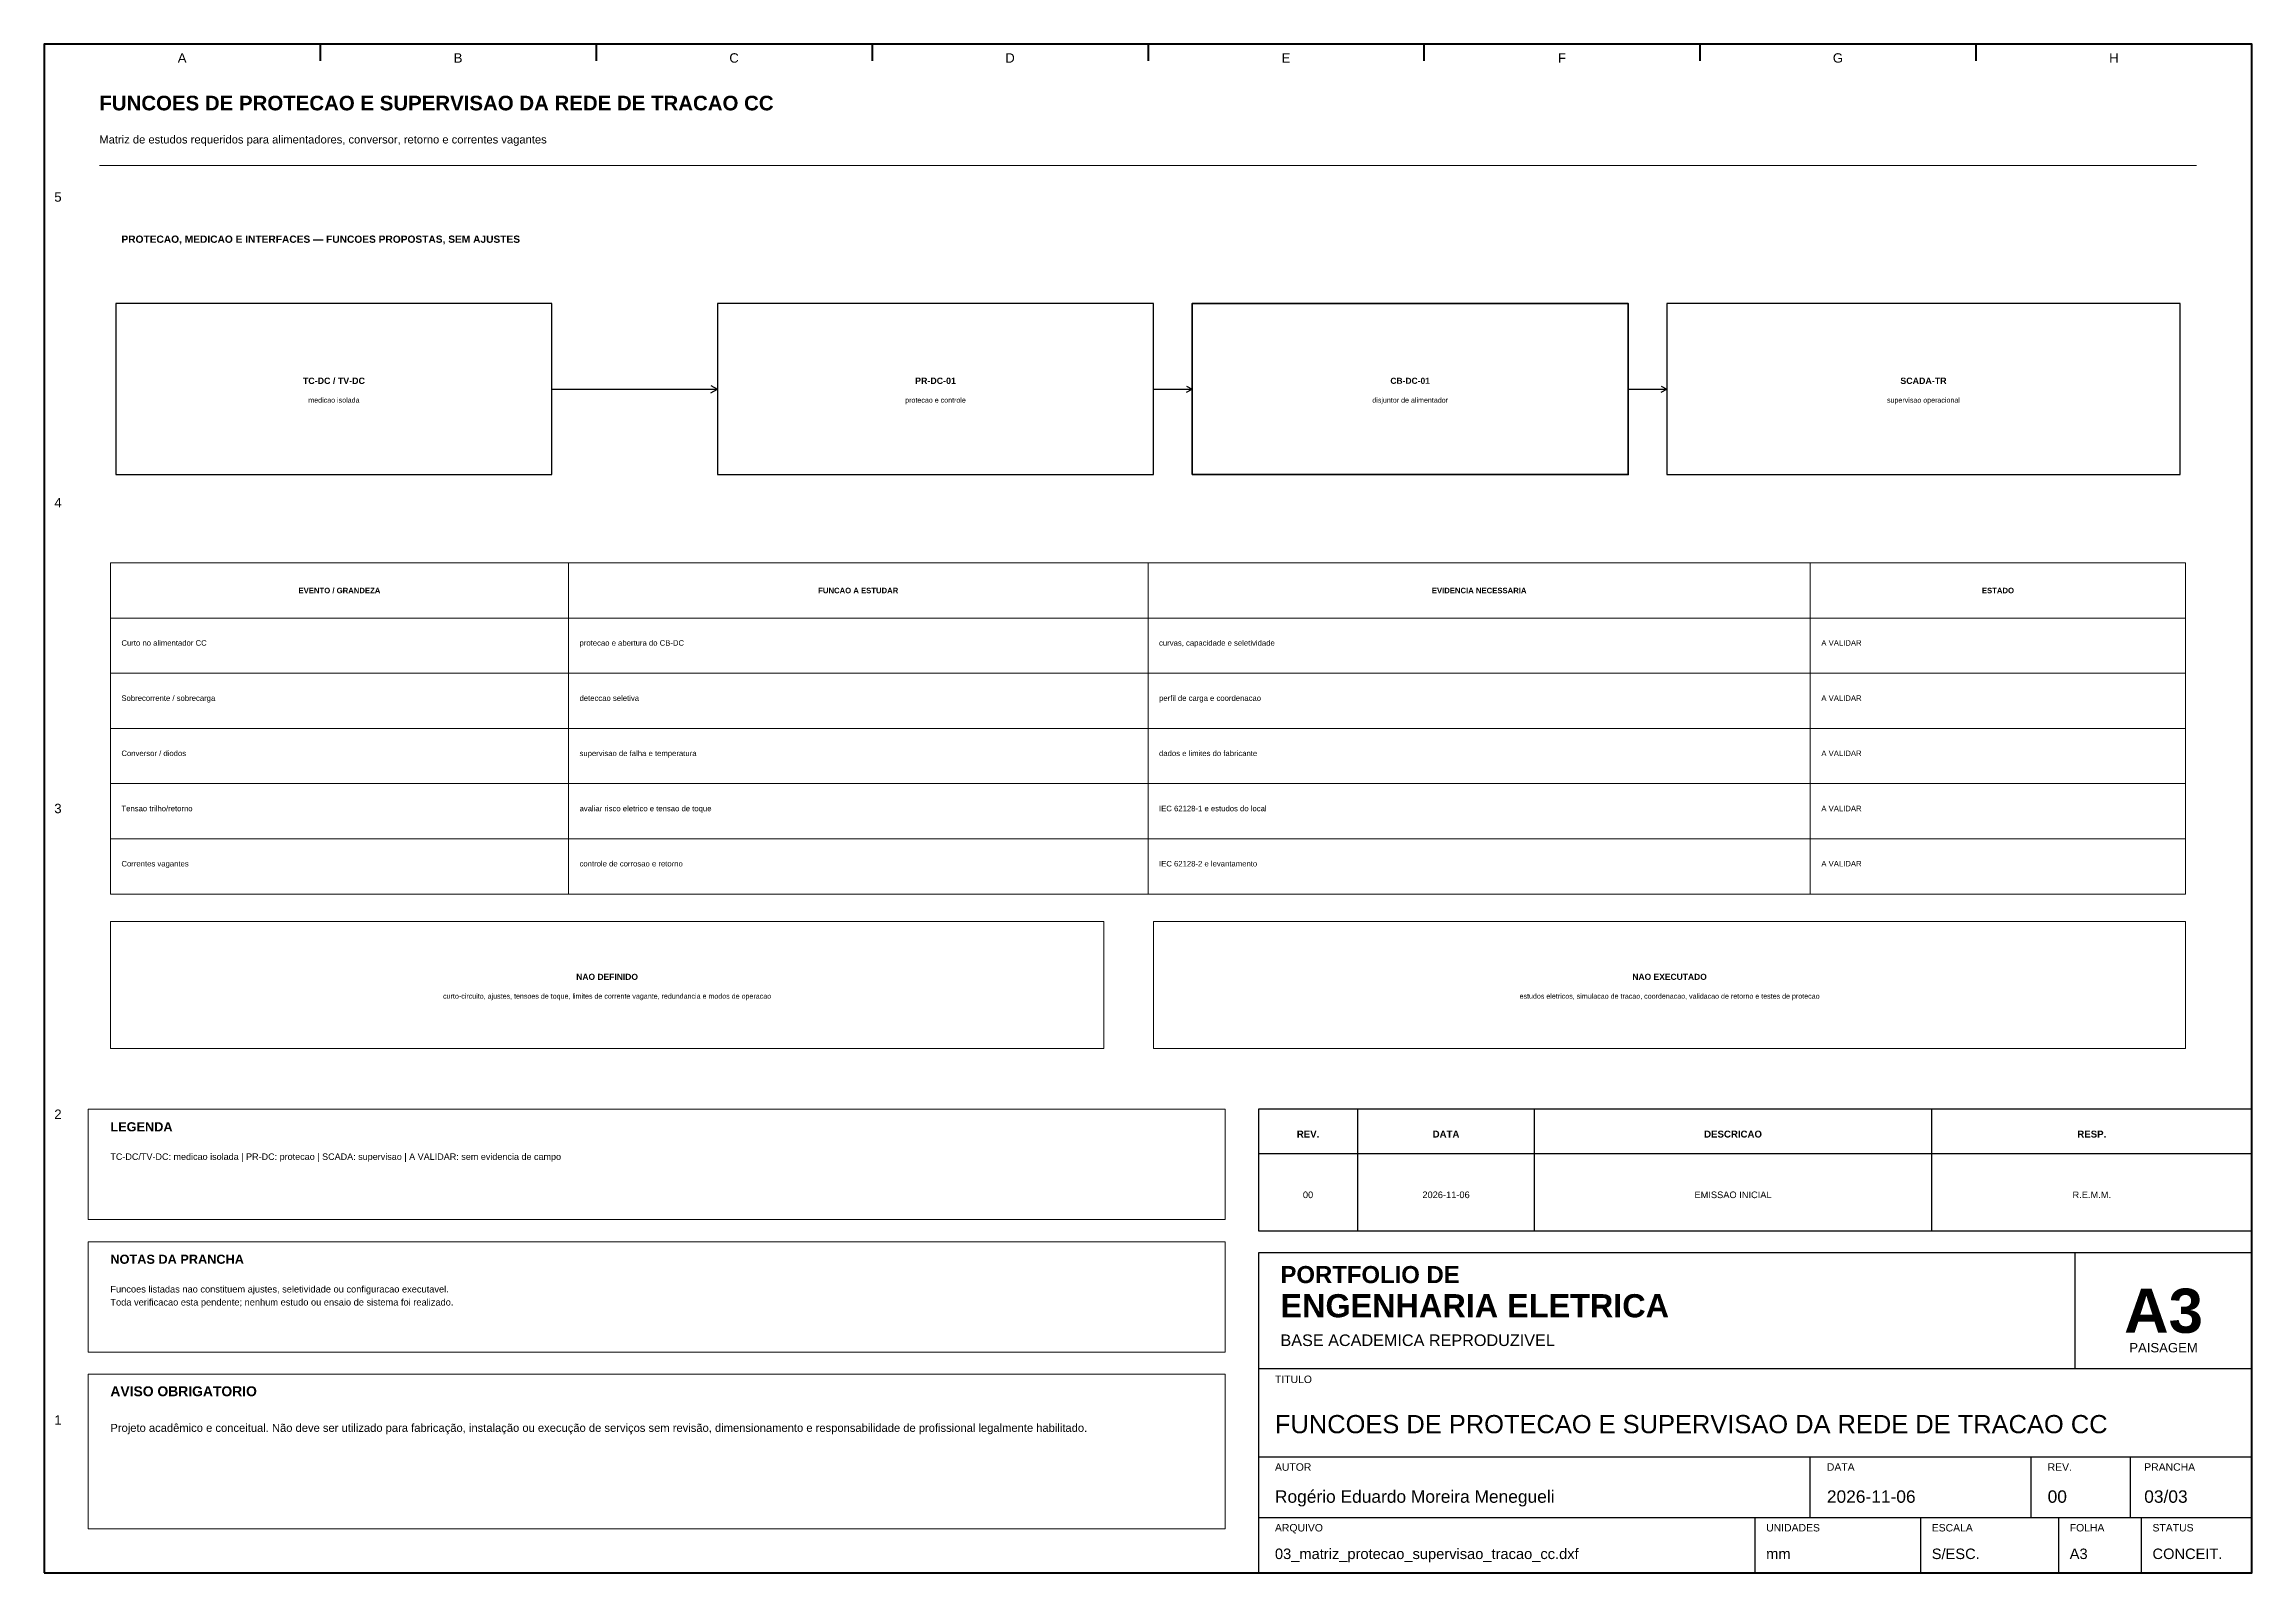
# Model space of a CAD drawing. Header units: millimetres. Extents: x 10 to 410, y 10 to 287.
import ezdxf
from ezdxf.enums import TextEntityAlignment as Align

# ---------------------------------------------------------------- set-up
doc = ezdxf.new("R2010")
doc.units = ezdxf.units.MM
for name, color, linetype, lineweight in [('00_MOLDURA', 7, 'CONTINUOUS', 50), ('01_CARIMBO', 7, 'CONTINUOUS', 25), ('02_TEXTO', 7, 'CONTINUOUS', 18), ('03_COTAS', 152, 'CONTINUOUS', 18), ('04_EQUIPAMENTOS', 32, 'CONTINUOUS', 35), ('06_COMANDO', 94, 'CONTINUOUS', 25), ('07_INSTRUMENTACAO', 202, 'CONTINUOUS', 25), ('12_LEGENDA', 7, 'CONTINUOUS', 18), ('13_NOTAS', 7, 'CONTINUOUS', 18)]:
    doc.layers.add(name, color=color, linetype=linetype, lineweight=lineweight)
doc.styles.add('PORTFOLIO_TEXTO', font='arial.ttf')
doc.styles.add('PORTFOLIO_TITULO', font='arialbd.ttf', dxfattribs={"width": 0.92})

# ---------------------------------------------------------------- blocks, each defined once
blk = doc.blocks.new('CARIMBO_A3')
at = {"layer": '01_CARIMBO'}
for p, q in [((148, 37), (148, 58)), ((0, 37), (180, 37)), ((0, 21), (180, 21)), ((100, 10), (100, 21)), ((140, 10), (140, 21)), ((158, 10), (158, 21)), ((0, 10), (180, 10)), ((90, 0), (90, 10)), ((120, 0), (120, 10)), ((145, 0), (145, 10)), ((160, 0), (160, 10))]:
    blk.add_line(p, q, dxfattribs=at)
blk.add_lwpolyline([(0, 0), (180, 0), (180, 58), (0, 58)], close=True, dxfattribs=at)
at = {"layer": '01_CARIMBO', "style": 'PORTFOLIO_TEXTO'}
for s, p in [('TITULO', (3, 34.4)), ('AUTOR', (3, 18.5)), ('DATA', (103, 18.5)), ('REV.', (143, 18.5)), ('PRANCHA', (160.5, 18.5)), ('ARQUIVO', (3, 7.5)), ('UNIDADES', (92, 7.5)), ('ESCALA', (122, 7.5)), ('FOLHA', (147, 7.5)), ('STATUS', (162, 7.5))]:
    blk.add_text(s, height=1.35, dxfattribs=at).set_placement(p)
at = {"layer": '02_TEXTO'}
for s, height, style, p in [('PORTFOLIO DE', 3.1, 'PORTFOLIO_TITULO', (4, 52.5)), ('ENGENHARIA ELETRICA', 4.2, 'PORTFOLIO_TITULO', (4, 46.3)), ('BASE ACADEMICA REPRODUZIVEL', 2.1, 'PORTFOLIO_TEXTO', (4, 41.1))]:
    blk.add_text(s, height=height, dxfattribs=dict(at, style=style)).set_placement(p)
for s, height, style, p in [('A3', 8, 'PORTFOLIO_TITULO', (164, 47.5)), ('PAISAGEM', 1.7, 'PORTFOLIO_TEXTO', (164, 40.8))]:
    blk.add_text(s, height=height, dxfattribs=dict(at, style=style)).set_placement(p, align=Align.MIDDLE_CENTER)
at = {"layer": '02_TEXTO', "style": 'PORTFOLIO_TEXTO'}
for tag, p, height in [('TITULO', (3, 25.3), 3.3), ('AUTOR', (3, 12.7), 2.25), ('DATA', (103, 12.7), 2.25), ('REVISAO', (143, 12.7), 2.25), ('PRANCHA', (160.5, 12.7), 2.25), ('ARQUIVO', (3, 2.5), 1.9), ('UNIDADES', (92, 2.5), 1.9), ('ESCALA', (122, 2.5), 1.9), ('FOLHA', (147, 2.5), 1.9), ('STATUS', (162, 2.5), 1.9)]:
    blk.add_attdef(tag, p, '', height=height, dxfattribs=at)

msp = doc.modelspace()

# ---------------------------------------------------------------- linework, layer by layer
at = {"layer": '00_MOLDURA'}
for p, q in [((60, 287), (60, 284)), ((110, 287), (110, 284)), ((160, 287), (160, 284)), ((210, 287), (210, 284)), ((260, 287), (260, 284)), ((310, 287), (310, 284)), ((360, 287), (360, 284))]:
    msp.add_line(p, q, dxfattribs=at)
msp.add_lwpolyline([(10, 10), (410, 10), (410, 287), (10, 287)], close=True, dxfattribs=at)
at = {"layer": '01_CARIMBO'}
for p, q in [((248, 72), (248, 94)), ((280, 72), (280, 94)), ((352, 72), (352, 94)), ((230, 86), (410, 86))]:
    msp.add_line(p, q, dxfattribs=at)
msp.add_lwpolyline([(230, 72), (410, 72), (410, 94), (230, 94)], close=True, dxfattribs=at)
at = {"layer": '02_TEXTO'}
for points in [[(22, 173), (105, 173), (105, 183), (22, 183)], [(105, 173), (210, 173), (210, 183), (105, 183)], [(210, 173), (330, 173), (330, 183), (210, 183)], [(330, 173), (398, 173), (398, 183), (330, 183)], [(22, 163), (105, 163), (105, 173), (22, 173)], [(105, 163), (210, 163), (210, 173), (105, 173)], [(210, 163), (330, 163), (330, 173), (210, 173)], [(330, 163), (398, 163), (398, 173), (330, 173)], [(22, 153), (105, 153), (105, 163), (22, 163)], [(105, 153), (210, 153), (210, 163), (105, 163)], [(210, 153), (330, 153), (330, 163), (210, 163)], [(330, 153), (398, 153), (398, 163), (330, 163)], [(22, 143), (105, 143), (105, 153), (22, 153)], [(105, 143), (210, 143), (210, 153), (105, 153)], [(210, 143), (330, 143), (330, 153), (210, 153)], [(330, 143), (398, 143), (398, 153), (330, 153)], [(22, 133), (105, 133), (105, 143), (22, 143)], [(105, 133), (210, 133), (210, 143), (105, 143)], [(210, 133), (330, 133), (330, 143), (210, 143)], [(330, 133), (398, 133), (398, 143), (330, 143)]]:
    msp.add_lwpolyline(points, close=True, dxfattribs=at)
at = {"layer": '03_COTAS'}
msp.add_line((20, 265), (400, 265), dxfattribs=at)
at = {"layer": '04_EQUIPAMENTOS'}
msp.add_lwpolyline([(218, 209), (297, 209), (297, 240), (218, 240)], close=True, dxfattribs=at)
at = {"layer": '06_COMANDO'}
for p in [(211, 224.5), (217, 225.05), (217, 223.95)]:
    msp.add_line(p, (218, 224.5), dxfattribs=at)
msp.add_lwpolyline([(132, 209), (211, 209), (211, 240), (132, 240)], close=True, dxfattribs=at)
at = {"layer": '07_INSTRUMENTACAO'}
for p, q in [((102, 224.5), (132, 224.5)), ((130.8, 225.16), (132, 224.5)), ((130.8, 223.84), (132, 224.5)), ((297, 224.5), (304, 224.5)), ((303, 225.05), (304, 224.5)), ((303, 223.95), (304, 224.5))]:
    msp.add_line(p, q, dxfattribs=at)
for points in [[(23, 209), (102, 209), (102, 240), (23, 240)], [(304, 209), (397, 209), (397, 240), (304, 240)]]:
    msp.add_lwpolyline(points, close=True, dxfattribs=at)
at = {"layer": '12_LEGENDA'}
for points in [[(22, 183), (105, 183), (105, 193), (22, 193)], [(105, 183), (210, 183), (210, 193), (105, 193)], [(210, 183), (330, 183), (330, 193), (210, 193)], [(330, 183), (398, 183), (398, 193), (330, 193)], [(18, 74), (224, 74), (224, 94), (18, 94)]]:
    msp.add_lwpolyline(points, close=True, dxfattribs=at)
at = {"layer": '13_NOTAS'}
for points in [[(22, 105), (202, 105), (202, 128), (22, 128)], [(211, 105), (398, 105), (398, 128), (211, 128)], [(18, 50), (224, 50), (224, 70), (18, 70)], [(18, 18), (224, 18), (224, 46), (18, 46)]]:
    msp.add_lwpolyline(points, close=True, dxfattribs=at)

# ---------------------------------------------------------------- block references
at = {"layer": '01_CARIMBO'}
msp.add_blockref('CARIMBO_A3', (230, 10), dxfattribs=at).add_auto_attribs({'TITULO': 'FUNCOES DE PROTECAO E SUPERVISAO DA REDE DE TRACAO CC', 'AUTOR': 'Rogério Eduardo Moreira Menegueli', 'DATA': '2026-11-06', 'REVISAO': '00', 'PRANCHA': '03/03', 'ARQUIVO': '03_matriz_protecao_supervisao_tracao_cc.dxf', 'UNIDADES': 'mm', 'ESCALA': 'S/ESC.', 'FOLHA': 'A3', 'STATUS': 'CONCEIT.'})

# ---------------------------------------------------------------- texts
at = {"layer": '00_MOLDURA', "style": 'PORTFOLIO_TEXTO'}
for s, p in [('A', (35, 284.5)), ('B', (85, 284.5)), ('C', (135, 284.5)), ('D', (185, 284.5)), ('E', (235, 284.5)), ('F', (285, 284.5)), ('G', (335, 284.5)), ('H', (385, 284.5)), ('5', (12.5, 259.3)), ('4', (12.5, 203.9)), ('3', (12.5, 148.5)), ('2', (12.5, 93.1)), ('1', (12.5, 37.7))]:
    msp.add_text(s, height=1.7, dxfattribs=at).set_placement(p, align=Align.MIDDLE_CENTER)
at = {"layer": '01_CARIMBO', "style": 'PORTFOLIO_TITULO'}
for s, p in [('REV.', (239, 89.5)), ('DATA', (264, 89.5)), ('DESCRICAO', (316, 89.5)), ('RESP.', (381, 89.5))]:
    msp.add_text(s, height=1.25, dxfattribs=at).set_placement(p, align=Align.MIDDLE_CENTER)
at = {"layer": '02_TEXTO'}
for s, height, style, p in [('FUNCOES DE PROTECAO E SUPERVISAO DA REDE DE TRACAO CC', 2.65, 'PORTFOLIO_TITULO', (20, 275)), ('Matriz de estudos requeridos para alimentadores, conversor, retorno e correntes vagantes', 1.45, 'PORTFOLIO_TEXTO', (20, 269)), ('Curto no alimentador CC', 1, 'PORTFOLIO_TEXTO', (24, 178)), ('protecao e abertura do CB-DC', 1, 'PORTFOLIO_TEXTO', (107, 178)), ('curvas, capacidade e seletividade', 1, 'PORTFOLIO_TEXTO', (212, 178)), ('A VALIDAR', 1, 'PORTFOLIO_TEXTO', (332, 178)), ('Sobrecorrente / sobrecarga', 1, 'PORTFOLIO_TEXTO', (24, 168)), ('deteccao seletiva', 1, 'PORTFOLIO_TEXTO', (107, 168)), ('perfil de carga e coordenacao', 1, 'PORTFOLIO_TEXTO', (212, 168)), ('A VALIDAR', 1, 'PORTFOLIO_TEXTO', (332, 168)), ('Conversor / diodos', 1, 'PORTFOLIO_TEXTO', (24, 158)), ('supervisao de falha e temperatura', 1, 'PORTFOLIO_TEXTO', (107, 158)), ('dados e limites do fabricante', 1, 'PORTFOLIO_TEXTO', (212, 158)), ('A VALIDAR', 1, 'PORTFOLIO_TEXTO', (332, 158)), ('Tensao trilho/retorno', 1, 'PORTFOLIO_TEXTO', (24, 148)), ('avaliar risco eletrico e tensao de toque', 1, 'PORTFOLIO_TEXTO', (107, 148)), ('IEC 62128-1 e estudos do local', 1, 'PORTFOLIO_TEXTO', (212, 148)), ('A VALIDAR', 1, 'PORTFOLIO_TEXTO', (332, 148)), ('Correntes vagantes', 1, 'PORTFOLIO_TEXTO', (24, 138)), ('controle de corrosao e retorno', 1, 'PORTFOLIO_TEXTO', (107, 138)), ('IEC 62128-2 e levantamento', 1, 'PORTFOLIO_TEXTO', (212, 138)), ('A VALIDAR', 1, 'PORTFOLIO_TEXTO', (332, 138))]:
    msp.add_text(s, height=height, dxfattribs=dict(at, style=style)).set_placement(p)
at = {"layer": '02_TEXTO', "style": 'PORTFOLIO_TEXTO'}
for s, height, p in [('medicao isolada', 0.92, (62.5, 222.5)), ('protecao e controle', 0.92, (171.5, 222.5)), ('disjuntor de alimentador', 0.92, (257.5, 222.5)), ('supervisao operacional', 0.92, (350.5, 222.5)), ('curto-circuito, ajustes, tensoes de toque, limites de corrente vagante, redundancia e modos de operacao', 0.92, (112, 114.5)), ('estudos eletricos, simulacao de tracao, coordenacao, validacao de retorno e testes de protecao', 0.92, (304.5, 114.5)), ('00', 1.2, (239, 78.5)), ('2026-11-06', 1.2, (264, 78.5)), ('EMISSAO INICIAL', 1.2, (316, 78.5)), ('R.E.M.M.', 1.2, (381, 78.5))]:
    msp.add_text(s, height=height, dxfattribs=at).set_placement(p, align=Align.MIDDLE_CENTER)
at = {"layer": '04_EQUIPAMENTOS', "style": 'PORTFOLIO_TITULO'}
msp.add_text('CB-DC-01', height=1.1, dxfattribs=at).set_placement((257.5, 226), align=Align.MIDDLE_CENTER)
at = {"layer": '06_COMANDO', "style": 'PORTFOLIO_TITULO'}
msp.add_text('PR-DC-01', height=1.15, dxfattribs=at).set_placement((171.5, 226), align=Align.MIDDLE_CENTER)
at = {"layer": '07_INSTRUMENTACAO', "style": 'PORTFOLIO_TITULO'}
for s, p in [('TC-DC / TV-DC', (62.5, 226)), ('SCADA-TR', (350.5, 226))]:
    msp.add_text(s, height=1.15, dxfattribs=at).set_placement(p, align=Align.MIDDLE_CENTER)
at = {"layer": '12_LEGENDA', "style": 'PORTFOLIO_TITULO'}
for s, p in [('EVENTO / GRANDEZA', (63.5, 188)), ('FUNCAO A ESTUDAR', (157.5, 188)), ('EVIDENCIA NECESSARIA', (270, 188)), ('ESTADO', (364, 188))]:
    msp.add_text(s, height=1, dxfattribs=at).set_placement(p, align=Align.MIDDLE_CENTER)
msp.add_text('LEGENDA', height=1.65, dxfattribs=at).set_placement((22, 90))
at = {"layer": '12_LEGENDA', "insert": (22, 86), "char_height": 1.17, "width": 198, "attachment_point": 1, "line_spacing_factor": 1.18, "style": 'PORTFOLIO_TEXTO'}
msp.add_mtext('TC-DC/TV-DC: medicao isolada | PR-DC: protecao | SCADA: supervisao | A VALIDAR: sem evidencia de campo', dxfattribs=at)
at = {"layer": '13_NOTAS', "style": 'PORTFOLIO_TITULO'}
for s, height, p in [('PROTECAO, MEDICAO E INTERFACES — FUNCOES PROPOSTAS, SEM AJUSTES', 1.32, (24, 251)), ('NOTAS DA PRANCHA', 1.65, (22, 66)), ('AVISO OBRIGATORIO', 1.8, (22, 42))]:
    msp.add_text(s, height=height, dxfattribs=at).set_placement(p)
for s, p in [('NAO DEFINIDO', (112, 118)), ('NAO EXECUTADO', (304.5, 118))]:
    msp.add_text(s, height=1.1, dxfattribs=at).set_placement(p, align=Align.MIDDLE_CENTER)
at = {"layer": '13_NOTAS', "width": 198, "attachment_point": 1, "line_spacing_factor": 1.18, "style": 'PORTFOLIO_TEXTO'}
for s, insert, char_height in [('Funcoes listadas nao constituem ajustes, seletividade ou configuracao executavel.\\PToda verificacao esta pendente; nenhum estudo ou ensaio de sistema foi realizado.', (22, 62), 1.2), ('Projeto acadêmico e conceitual. Não deve ser utilizado para fabricação, instalação ou execução de serviços sem revisão, dimensionamento e responsabilidade de profissional legalmente habilitado.', (22, 37), 1.45)]:
    msp.add_mtext(s, dxfattribs=dict(at, insert=insert, char_height=char_height))

doc.saveas('drawing.dxf')
